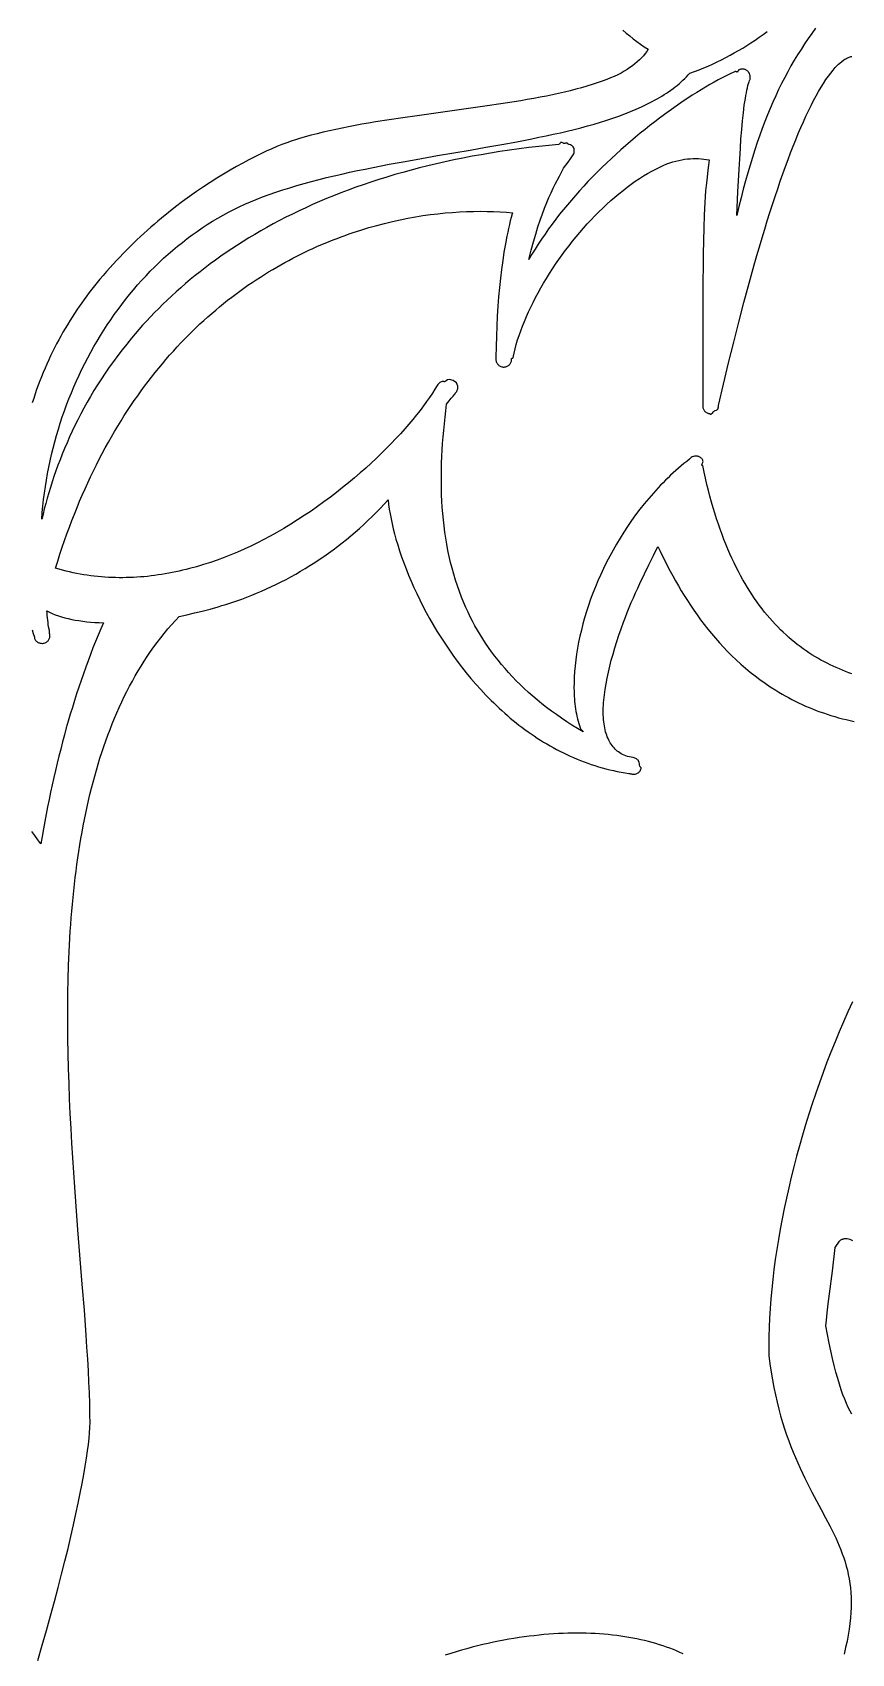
# Model space of a CAD drawing. Extents: x 0 to 113, y 52 to 137.
# Drawn here: x 30.79 to 45.32, y 72.04 to 100.8 of the extents above; entities that cross this region are included whole.
import ezdxf

# ---------------------------------------------------------------- set-up
doc = ezdxf.new("R2010")
doc.units = 0
doc.header["$MEASUREMENT"] = 0

msp = doc.modelspace()

# ---------------------------------------------------------------- linework, layer by layer
for points in [[(41.265, 100.834), (41.326, 100.783), (41.387, 100.732), (41.45, 100.683), (41.514, 100.635), (41.579, 100.588), (41.645, 100.541), (41.712, 100.496), (41.687, 100.457), (41.658, 100.419), (41.628, 100.381), (41.594, 100.344), (41.559, 100.308), (41.52, 100.273), (41.479, 100.238), (41.436, 100.204), (41.389, 100.17), (41.339, 100.138), (41.287, 100.106), (41.232, 100.075), (41.173, 100.045), (41.111, 100.016), (41.047, 99.987), (40.979, 99.96), (40.895, 99.928), (40.808, 99.898), (40.718, 99.869), (40.625, 99.84), (40.53, 99.813), (40.432, 99.787), (40.332, 99.761), (40.229, 99.736), (40.124, 99.712), (40.016, 99.689), (39.907, 99.667), (39.796, 99.645), (39.683, 99.624), (39.569, 99.603), (39.453, 99.583), (39.336, 99.564), (39.098, 99.526), (38.855, 99.49), (38.61, 99.455), (38.362, 99.421), (37.863, 99.353), (37.613, 99.318), (37.364, 99.282), (37.118, 99.245), (36.875, 99.206), (36.754, 99.186), (36.635, 99.165), (36.517, 99.143), (36.4, 99.121), (36.285, 99.098), (36.171, 99.075), (36.059, 99.05), (35.948, 99.025), (35.84, 98.998), (35.733, 98.971), (35.629, 98.943), (35.526, 98.913), (35.456, 98.891), (35.381, 98.866), (35.301, 98.837), (35.217, 98.805), (35.128, 98.769), (35.036, 98.729), (34.94, 98.686), (34.84, 98.639), (34.737, 98.589), (34.632, 98.534), (34.523, 98.477), (34.411, 98.416), (34.298, 98.351), (34.182, 98.282), (34.064, 98.21), (33.944, 98.134), (33.824, 98.055), (33.701, 97.972), (33.578, 97.885), (33.454, 97.794), (33.33, 97.7), (33.205, 97.602), (33.08, 97.5), (33.017, 97.448), (32.955, 97.395), (32.893, 97.341), (32.83, 97.286), (32.768, 97.23), (32.706, 97.173), (32.645, 97.115), (32.583, 97.056), (32.522, 96.996), (32.461, 96.935), (32.401, 96.874), (32.34, 96.811), (32.28, 96.748), (32.221, 96.683), (32.162, 96.618), (32.103, 96.552), (32.045, 96.484), (31.988, 96.416), (31.94, 96.358), (31.893, 96.3), (31.846, 96.241), (31.8, 96.181), (31.755, 96.12), (31.71, 96.059), (31.665, 95.997), (31.622, 95.934), (31.578, 95.871), (31.536, 95.807), (31.494, 95.742), (31.453, 95.677), (31.412, 95.61), (31.372, 95.544), (31.333, 95.476), (31.295, 95.408), (31.257, 95.339), (31.22, 95.269), (31.184, 95.199), (31.148, 95.128), (31.114, 95.056), (31.08, 94.984), (31.047, 94.911), (31.014, 94.837), (30.983, 94.763), (30.953, 94.688), (30.923, 94.612), (30.894, 94.536), (30.866, 94.458), (30.839, 94.381), (30.813, 94.302), (30.788, 94.223)], [(44.681, 100.87), (44.615, 100.778), (44.55, 100.685), (44.487, 100.591), (44.425, 100.495), (44.365, 100.398), (44.305, 100.3), (44.247, 100.2), (44.191, 100.098), (44.135, 99.994), (44.081, 99.888), (44.028, 99.78), (43.976, 99.669), (43.926, 99.56), (43.877, 99.447), (43.83, 99.332), (43.783, 99.214), (43.737, 99.093), (43.693, 98.97), (43.649, 98.843), (43.606, 98.713), (43.563, 98.579), (43.522, 98.443), (43.481, 98.303), (43.44, 98.16), (43.401, 98.013), (43.362, 97.862), (43.323, 97.708), (43.285, 97.55), (43.306, 97.968), (43.327, 98.365), (43.338, 98.554), (43.349, 98.735), (43.36, 98.908), (43.373, 99.072), (43.386, 99.226), (43.402, 99.37), (43.419, 99.502), (43.437, 99.621), (43.446, 99.675), (43.455, 99.726), (43.465, 99.773), (43.474, 99.815), (43.484, 99.854), (43.493, 99.888), (43.503, 99.917), (43.512, 99.942), (43.517, 99.952), (43.52, 99.962), (43.523, 99.972), (43.524, 99.983), (43.525, 99.993), (43.525, 100.004), (43.525, 100.014), (43.523, 100.025), (43.518, 100.045), (43.51, 100.065), (43.499, 100.083), (43.493, 100.092), (43.486, 100.1), (43.479, 100.108), (43.471, 100.115), (43.463, 100.121), (43.454, 100.127), (43.445, 100.131), (43.436, 100.136), (43.427, 100.139), (43.418, 100.142), (43.408, 100.143), (43.398, 100.145), (43.388, 100.145), (43.378, 100.145), (43.368, 100.143), (43.358, 100.142), (43.348, 100.139), (43.338, 100.136), (43.33, 100.133), (43.324, 100.129), (43.318, 100.124), (43.313, 100.118), (43.303, 100.105), (43.294, 100.092), (43.285, 100.094), (43.277, 100.097), (43.268, 100.1), (43.264, 100.101), (43.259, 100.1), (43.246, 100.097), (43.233, 100.092), (43.166, 100.06), (43.098, 100.027), (43.027, 99.991), (42.956, 99.953), (42.882, 99.912), (42.807, 99.87), (42.731, 99.826), (42.654, 99.779), (42.576, 99.731), (42.496, 99.68), (42.415, 99.628), (42.334, 99.573), (42.252, 99.517), (42.169, 99.459), (42.085, 99.399), (42.001, 99.338), (41.916, 99.275), (41.831, 99.21), (41.745, 99.143), (41.66, 99.075), (41.574, 99.006), (41.488, 98.934), (41.402, 98.862), (41.317, 98.788), (41.231, 98.712), (41.146, 98.635), (41.061, 98.557), (40.977, 98.478), (40.893, 98.397), (40.81, 98.315), (40.728, 98.232), (40.646, 98.148), (40.571, 98.068), (40.496, 97.987), (40.423, 97.905), (40.351, 97.822), (40.28, 97.739), (40.211, 97.654), (40.143, 97.569), (40.076, 97.482), (40.011, 97.395), (39.947, 97.308), (39.885, 97.219), (39.824, 97.13), (39.765, 97.04), (39.708, 96.95), (39.652, 96.859), (39.598, 96.768), (39.638, 96.93), (39.679, 97.08), (39.719, 97.219), (39.759, 97.347), (39.798, 97.467), (39.837, 97.578), (39.876, 97.68), (39.915, 97.776), (39.953, 97.866), (39.991, 97.95), (40.029, 98.03), (40.066, 98.105), (40.139, 98.248), (40.21, 98.386), (40.252, 98.441), (40.293, 98.494), (40.337, 98.553), (40.36, 98.586), (40.384, 98.623), (40.393, 98.64), (40.398, 98.657), (40.402, 98.675), (40.403, 98.693), (40.402, 98.712), (40.399, 98.73), (40.393, 98.747), (40.384, 98.764), (40.378, 98.772), (40.371, 98.78), (40.363, 98.786), (40.354, 98.791), (40.334, 98.799), (40.314, 98.808), (40.312, 98.808), (40.31, 98.808), (40.308, 98.807), (40.306, 98.808), (40.3, 98.811), (40.295, 98.815), (40.285, 98.823), (40.28, 98.828), (40.274, 98.831), (40.268, 98.833), (40.262, 98.834), (40.253, 98.832), (40.245, 98.83), (40.236, 98.827), (40.227, 98.825), (40.219, 98.827), (40.211, 98.831), (40.196, 98.838), (40.189, 98.842), (40.182, 98.844), (40.174, 98.845), (40.166, 98.843), (40.161, 98.84), (40.156, 98.836), (40.148, 98.826), (40.141, 98.815), (40.136, 98.811), (40.131, 98.808), (39.951, 98.79), (39.773, 98.772), (39.597, 98.751), (39.424, 98.729), (39.253, 98.706), (39.083, 98.681), (38.916, 98.654), (38.751, 98.626), (38.589, 98.597), (38.428, 98.566), (38.269, 98.534), (38.113, 98.5), (37.959, 98.466), (37.806, 98.429), (37.656, 98.392), (37.508, 98.353), (37.361, 98.313), (37.217, 98.272), (37.075, 98.229), (36.935, 98.185), (36.796, 98.14), (36.66, 98.094), (36.526, 98.047), (36.393, 97.998), (36.263, 97.949), (36.134, 97.898), (36.008, 97.847), (35.883, 97.794), (35.76, 97.74), (35.639, 97.685), (35.52, 97.63), (35.402, 97.573), (35.287, 97.515), (35.173, 97.457), (35.061, 97.397), (34.951, 97.337), (34.843, 97.275), (34.736, 97.213), (34.631, 97.15), (34.528, 97.087), (34.427, 97.022), (34.327, 96.957), (34.229, 96.891), (34.133, 96.824), (34.039, 96.757), (33.946, 96.689), (33.855, 96.62), (33.765, 96.55), (33.677, 96.48), (33.591, 96.41), (33.506, 96.339), (33.423, 96.267), (33.342, 96.195), (33.262, 96.122), (33.184, 96.048), (33.107, 95.975), (33.031, 95.9), (32.958, 95.826), (32.886, 95.751), (32.815, 95.675), (32.746, 95.599), (32.678, 95.523), (32.612, 95.446), (32.547, 95.37), (32.463, 95.267), (32.382, 95.164), (32.303, 95.061), (32.227, 94.958), (32.153, 94.855), (32.082, 94.751), (32.014, 94.648), (31.947, 94.544), (31.883, 94.441), (31.821, 94.338), (31.762, 94.234), (31.705, 94.131), (31.649, 94.028), (31.596, 93.925), (31.545, 93.823), (31.496, 93.721), (31.45, 93.619), (31.405, 93.517), (31.362, 93.416), (31.32, 93.316), (31.281, 93.215), (31.243, 93.116), (31.208, 93.017), (31.173, 92.919), (31.141, 92.821), (31.11, 92.724), (31.081, 92.628), (31.053, 92.533), (31.027, 92.438), (31.002, 92.344), (30.979, 92.252), (30.956, 92.16), (30.965, 92.276), (30.976, 92.392), (30.989, 92.508), (31.004, 92.623), (31.02, 92.739), (31.039, 92.853), (31.059, 92.968), (31.081, 93.081), (31.105, 93.195), (31.131, 93.308), (31.158, 93.42), (31.187, 93.532), (31.218, 93.643), (31.251, 93.754), (31.285, 93.864), (31.321, 93.973), (31.359, 94.082), (31.398, 94.19), (31.439, 94.297), (31.482, 94.403), (31.526, 94.509), (31.572, 94.613), (31.62, 94.717), (31.669, 94.82), (31.719, 94.922), (31.772, 95.022), (31.825, 95.122), (31.881, 95.221), (31.937, 95.319), (31.996, 95.416), (32.055, 95.511), (32.117, 95.606), (32.179, 95.699), (32.243, 95.791), (32.309, 95.881), (32.376, 95.971), (32.444, 96.059), (32.514, 96.146), (32.585, 96.231), (32.657, 96.315), (32.731, 96.398), (32.806, 96.479), (32.882, 96.558), (32.96, 96.636), (33.038, 96.713), (33.118, 96.788), (33.2, 96.861), (33.282, 96.933), (33.366, 97.003), (33.451, 97.071), (33.537, 97.138), (33.624, 97.203), (33.713, 97.266), (33.802, 97.327), (33.893, 97.386), (33.985, 97.444), (34.078, 97.499), (34.172, 97.553), (34.267, 97.604), (34.363, 97.654), (34.46, 97.702), (34.558, 97.747), (34.657, 97.79), (34.757, 97.832), (34.873, 97.877), (34.991, 97.92), (35.111, 97.962), (35.233, 98.002), (35.358, 98.041), (35.484, 98.079), (35.613, 98.116), (35.743, 98.151), (35.875, 98.186), (36.008, 98.219), (36.143, 98.252), (36.279, 98.283), (36.417, 98.314), (36.555, 98.343), (36.695, 98.372), (36.836, 98.401), (37.119, 98.456), (37.405, 98.508), (37.692, 98.56), (37.979, 98.61), (38.553, 98.708), (38.836, 98.758), (39.117, 98.808), (39.384, 98.857), (39.647, 98.908), (39.776, 98.934), (39.904, 98.961), (40.031, 98.988), (40.156, 99.016), (40.279, 99.045), (40.401, 99.075), (40.52, 99.105), (40.638, 99.137), (40.754, 99.169), (40.868, 99.203), (40.98, 99.238), (41.089, 99.274), (41.196, 99.311), (41.3, 99.35), (41.402, 99.39), (41.502, 99.432), (41.598, 99.475), (41.692, 99.52), (41.783, 99.567), (41.827, 99.591), (41.871, 99.615), (41.914, 99.64), (41.956, 99.665), (41.997, 99.691), (42.037, 99.717), (42.077, 99.744), (42.116, 99.771), (42.154, 99.799), (42.191, 99.828), (42.227, 99.856), (42.262, 99.886), (42.297, 99.916), (42.33, 99.946), (42.363, 99.977), (42.395, 100.009), (42.425, 100.041), (42.455, 100.074), (42.537, 100.103), (42.618, 100.134), (42.698, 100.166), (42.778, 100.199), (42.857, 100.234), (42.935, 100.271), (43.012, 100.309), (43.089, 100.348), (43.166, 100.389), (43.241, 100.431), (43.316, 100.474), (43.39, 100.518), (43.464, 100.564), (43.537, 100.611), (43.609, 100.66), (43.681, 100.709), (43.752, 100.76), (43.822, 100.812)], [(45.327, 89.418), (45.271, 89.437), (45.216, 89.458), (45.16, 89.48), (45.105, 89.503), (45.05, 89.527), (44.995, 89.552), (44.94, 89.577), (44.886, 89.604), (44.832, 89.633), (44.778, 89.662), (44.725, 89.692), (44.671, 89.724), (44.618, 89.756), (44.566, 89.79), (44.514, 89.825), (44.462, 89.862), (44.41, 89.899), (44.359, 89.938), (44.308, 89.979), (44.258, 90.02), (44.208, 90.063), (44.159, 90.107), (44.11, 90.153), (44.061, 90.2), (44.013, 90.248), (43.965, 90.298), (43.918, 90.35), (43.871, 90.403), (43.825, 90.457), (43.779, 90.513), (43.734, 90.57), (43.689, 90.629), (43.645, 90.69), (43.602, 90.752), (43.559, 90.816), (43.516, 90.881), (43.475, 90.948), (43.433, 91.017), (43.393, 91.087), (43.353, 91.16), (43.314, 91.234), (43.275, 91.309), (43.237, 91.387), (43.2, 91.466), (43.163, 91.547), (43.128, 91.63), (43.092, 91.715), (43.058, 91.802), (43.024, 91.89), (42.991, 91.981), (42.959, 92.073), (42.928, 92.168), (42.897, 92.264), (42.867, 92.363), (42.838, 92.463), (42.81, 92.566), (42.783, 92.67), (42.757, 92.777), (42.731, 92.886), (42.706, 92.997), (42.682, 93.11), (42.681, 93.112), (42.679, 93.113), (42.674, 93.114), (42.669, 93.115), (42.666, 93.116), (42.665, 93.118), (42.668, 93.13), (42.672, 93.141), (42.681, 93.163), (42.685, 93.174), (42.687, 93.185), (42.686, 93.196), (42.685, 93.201), (42.682, 93.206), (42.677, 93.216), (42.67, 93.225), (42.663, 93.234), (42.656, 93.241), (42.648, 93.249), (42.639, 93.255), (42.63, 93.261), (42.62, 93.265), (42.61, 93.27), (42.6, 93.273), (42.589, 93.276), (42.578, 93.277), (42.567, 93.278), (42.556, 93.279), (42.545, 93.278), (42.534, 93.277), (42.515, 93.272), (42.496, 93.264), (42.479, 93.254), (42.464, 93.241), (42.459, 93.237), (42.455, 93.233), (42.451, 93.228), (42.446, 93.224), (42.397, 93.185), (42.348, 93.145), (42.3, 93.105), (42.252, 93.064), (42.205, 93.023), (42.159, 92.981), (42.112, 92.938), (42.067, 92.895), (42.022, 92.851), (41.978, 92.806), (41.934, 92.761), (41.891, 92.716), (41.848, 92.67), (41.806, 92.623), (41.724, 92.529), (41.644, 92.433), (41.566, 92.335), (41.491, 92.235), (41.418, 92.134), (41.348, 92.032), (41.28, 91.929), (41.214, 91.824), (41.151, 91.718), (41.09, 91.611), (41.032, 91.504), (40.976, 91.396), (40.922, 91.287), (40.871, 91.178), (40.823, 91.068), (40.777, 90.959), (40.734, 90.849), (40.693, 90.739), (40.655, 90.629), (40.619, 90.52), (40.586, 90.41), (40.556, 90.302), (40.528, 90.193), (40.503, 90.086), (40.48, 89.979), (40.46, 89.873), (40.443, 89.767), (40.428, 89.663), (40.416, 89.56), (40.407, 89.459), (40.401, 89.358), (40.398, 89.26), (40.397, 89.163), (40.398, 89.115), (40.4, 89.068), (40.402, 89.021), (40.405, 88.974), (40.409, 88.928), (40.414, 88.883), (40.42, 88.838), (40.426, 88.794), (40.433, 88.75), (40.441, 88.706), (40.45, 88.663), (40.46, 88.621), (40.47, 88.579), (40.481, 88.538), (40.494, 88.498), (40.507, 88.458), (40.511, 88.447), (40.517, 88.438), (40.524, 88.43), (40.532, 88.422), (40.547, 88.406), (40.554, 88.397), (40.559, 88.388), (40.46, 88.447), (40.362, 88.507), (40.268, 88.568), (40.175, 88.63), (40.085, 88.693), (39.997, 88.757), (39.911, 88.822), (39.828, 88.887), (39.746, 88.953), (39.667, 89.02), (39.59, 89.088), (39.516, 89.156), (39.443, 89.225), (39.373, 89.295), (39.304, 89.366), (39.238, 89.438), (39.174, 89.51), (39.111, 89.583), (39.051, 89.657), (38.993, 89.731), (38.937, 89.806), (38.883, 89.882), (38.83, 89.958), (38.78, 90.035), (38.732, 90.113), (38.685, 90.191), (38.64, 90.27), (38.598, 90.35), (38.557, 90.43), (38.518, 90.511), (38.48, 90.592), (38.445, 90.674), (38.404, 90.774), (38.365, 90.876), (38.329, 90.978), (38.295, 91.081), (38.264, 91.185), (38.235, 91.289), (38.208, 91.394), (38.184, 91.5), (38.161, 91.607), (38.141, 91.714), (38.123, 91.822), (38.107, 91.931), (38.093, 92.04), (38.08, 92.15), (38.07, 92.26), (38.062, 92.371), (38.055, 92.482), (38.05, 92.594), (38.047, 92.707), (38.045, 92.819), (38.045, 92.933), (38.047, 93.046), (38.05, 93.16), (38.054, 93.275), (38.06, 93.389), (38.068, 93.504), (38.077, 93.62), (38.087, 93.735), (38.098, 93.851), (38.11, 93.967), (38.124, 94.084), (38.139, 94.2), (38.182, 94.259), (38.201, 94.284), (38.217, 94.306), (38.236, 94.323), (38.252, 94.341), (38.273, 94.367), (38.287, 94.385), (38.289, 94.388), (38.289, 94.391), (38.287, 94.393), (38.293, 94.4), (38.3, 94.406), (38.307, 94.412), (38.314, 94.42), (38.317, 94.424), (38.32, 94.429), (38.325, 94.44), (38.331, 94.464), (38.333, 94.469), (38.336, 94.475), (38.34, 94.481), (38.34, 94.517), (38.314, 94.578), (38.252, 94.622), (38.191, 94.64), (38.156, 94.631), (38.13, 94.613), (38.115, 94.605), (38.105, 94.601), (38.1, 94.599), (38.095, 94.596), (38.09, 94.597), (38.086, 94.6), (38.082, 94.603), (38.08, 94.604), (38.078, 94.604), (38.061, 94.602), (38.046, 94.597), (38.031, 94.59), (38.017, 94.582), (38.004, 94.572), (37.992, 94.561), (37.982, 94.548), (37.973, 94.534), (37.931, 94.465), (37.886, 94.394), (37.837, 94.321), (37.784, 94.246), (37.727, 94.169), (37.667, 94.09), (37.604, 94.01), (37.538, 93.928), (37.468, 93.845), (37.395, 93.762), (37.318, 93.677), (37.239, 93.591), (37.157, 93.505), (37.071, 93.418), (36.983, 93.33), (36.893, 93.243), (36.799, 93.155), (36.703, 93.068), (36.604, 92.98), (36.503, 92.893), (36.4, 92.806), (36.294, 92.72), (36.186, 92.635), (36.076, 92.55), (35.963, 92.467), (35.849, 92.384), (35.733, 92.303), (35.614, 92.224), (35.494, 92.146), (35.373, 92.069), (35.249, 91.995), (35.124, 91.922), (35.011, 91.859), (34.896, 91.798), (34.781, 91.739), (34.664, 91.683), (34.547, 91.628), (34.429, 91.576), (34.31, 91.527), (34.19, 91.479), (34.069, 91.435), (33.948, 91.393), (33.826, 91.354), (33.703, 91.317), (33.58, 91.284), (33.518, 91.268), (33.456, 91.253), (33.394, 91.239), (33.332, 91.225), (33.27, 91.213), (33.208, 91.201), (33.145, 91.19), (33.083, 91.179), (33.02, 91.17), (32.958, 91.161), (32.895, 91.153), (32.832, 91.146), (32.77, 91.14), (32.707, 91.135), (32.644, 91.131), (32.581, 91.127), (32.518, 91.124), (32.455, 91.123), (32.392, 91.122), (32.329, 91.122), (32.266, 91.123), (32.203, 91.125), (32.14, 91.127), (32.077, 91.131), (32.014, 91.136), (31.952, 91.142), (31.889, 91.148), (31.826, 91.156), (31.763, 91.165), (31.7, 91.175), (31.638, 91.185), (31.575, 91.197), (31.513, 91.21), (31.45, 91.224), (31.388, 91.238), (31.325, 91.254), (31.263, 91.271), (31.201, 91.289), (31.24, 91.415), (31.279, 91.539), (31.32, 91.661), (31.361, 91.783), (31.404, 91.902), (31.447, 92.02), (31.491, 92.137), (31.536, 92.252), (31.582, 92.366), (31.628, 92.478), (31.676, 92.589), (31.724, 92.699), (31.773, 92.807), (31.823, 92.914), (31.874, 93.019), (31.925, 93.123), (31.977, 93.226), (32.03, 93.327), (32.084, 93.427), (32.138, 93.525), (32.193, 93.622), (32.249, 93.718), (32.306, 93.812), (32.363, 93.905), (32.42, 93.997), (32.479, 94.087), (32.538, 94.176), (32.598, 94.264), (32.658, 94.35), (32.719, 94.435), (32.78, 94.519), (32.842, 94.601), (32.905, 94.682), (32.968, 94.762), (33.031, 94.841), (33.096, 94.918), (33.16, 94.994), (33.225, 95.069), (33.291, 95.142), (33.357, 95.215), (33.424, 95.286), (33.491, 95.356), (33.558, 95.424), (33.626, 95.492), (33.695, 95.558), (33.763, 95.623), (33.832, 95.686), (33.902, 95.749), (33.972, 95.81), (34.042, 95.87), (34.112, 95.929), (34.183, 95.987), (34.254, 96.044), (34.326, 96.099), (34.398, 96.154), (34.47, 96.207), (34.542, 96.259), (34.614, 96.31), (34.687, 96.36), (34.76, 96.408), (34.834, 96.456), (34.907, 96.502), (34.981, 96.548), (35.054, 96.592), (35.125, 96.633), (35.196, 96.674), (35.268, 96.713), (35.339, 96.752), (35.41, 96.789), (35.481, 96.826), (35.553, 96.862), (35.624, 96.896), (35.695, 96.93), (35.767, 96.963), (35.838, 96.995), (35.909, 97.026), (35.981, 97.057), (36.052, 97.086), (36.123, 97.114), (36.194, 97.142), (36.265, 97.169), (36.336, 97.195), (36.407, 97.22), (36.478, 97.244), (36.619, 97.29), (36.759, 97.332), (36.899, 97.372), (37.038, 97.408), (37.176, 97.441), (37.314, 97.471), (37.45, 97.499), (37.585, 97.523), (37.719, 97.545), (37.851, 97.563), (37.983, 97.579), (38.112, 97.593), (38.241, 97.603), (38.367, 97.612), (38.492, 97.618), (38.615, 97.621), (38.736, 97.622), (38.855, 97.621), (38.972, 97.617), (39.087, 97.612), (39.199, 97.604), (39.31, 97.594), (39.308, 97.589), (39.305, 97.585), (39.303, 97.581), (39.301, 97.577), (39.284, 97.514), (39.268, 97.45), (39.252, 97.385), (39.237, 97.319), (39.222, 97.251), (39.208, 97.183), (39.181, 97.042), (39.156, 96.896), (39.133, 96.747), (39.112, 96.592), (39.093, 96.434), (39.076, 96.272), (39.061, 96.106), (39.048, 95.936), (39.037, 95.762), (39.028, 95.585), (39.021, 95.405), (39.016, 95.222), (39.013, 95.035), (39.013, 95.027), (39.013, 95.009), (39.012, 94.995), (39.014, 94.98), (39.016, 94.967), (39.02, 94.954), (39.025, 94.941), (39.032, 94.929), (39.039, 94.917), (39.047, 94.907), (39.057, 94.897), (39.067, 94.888), (39.078, 94.881), (39.09, 94.874), (39.102, 94.868), (39.116, 94.864), (39.129, 94.861), (39.144, 94.859), (39.158, 94.859), (39.172, 94.861), (39.186, 94.863), (39.199, 94.867), (39.211, 94.872), (39.223, 94.879), (39.235, 94.886), (39.245, 94.894), (39.255, 94.904), (39.263, 94.914), (39.271, 94.925), (39.278, 94.937), (39.283, 94.95), (39.288, 94.963), (39.291, 94.977), (39.292, 94.991), (39.292, 95), (39.292, 95.009), (39.294, 95.012), (39.298, 95.015), (39.306, 95.017), (39.311, 95.018), (39.314, 95.02), (39.317, 95.023), (39.318, 95.027), (39.334, 95.103), (39.353, 95.181), (39.374, 95.26), (39.398, 95.34), (39.425, 95.421), (39.453, 95.503), (39.484, 95.586), (39.518, 95.669), (39.553, 95.753), (39.591, 95.837), (39.631, 95.922), (39.672, 96.006), (39.716, 96.091), (39.762, 96.177), (39.809, 96.262), (39.859, 96.347), (39.91, 96.431), (39.962, 96.516), (40.017, 96.6), (40.072, 96.684), (40.13, 96.766), (40.188, 96.849), (40.248, 96.93), (40.31, 97.011), (40.372, 97.09), (40.436, 97.169), (40.501, 97.246), (40.566, 97.322), (40.633, 97.397), (40.701, 97.47), (40.769, 97.542), (40.839, 97.612), (40.909, 97.68), (40.979, 97.747), (41.051, 97.811), (41.122, 97.874), (41.194, 97.934), (41.267, 97.992), (41.339, 98.048), (41.412, 98.102), (41.485, 98.154), (41.558, 98.202), (41.631, 98.249), (41.703, 98.292), (41.776, 98.333), (41.848, 98.371), (41.92, 98.406), (41.992, 98.438), (42.046, 98.461), (42.1, 98.48), (42.153, 98.497), (42.206, 98.512), (42.258, 98.525), (42.309, 98.535), (42.36, 98.544), (42.411, 98.55), (42.461, 98.554), (42.51, 98.557), (42.559, 98.557), (42.607, 98.556), (42.655, 98.553), (42.703, 98.549), (42.75, 98.543), (42.796, 98.535), (42.785, 98.441), (42.774, 98.35), (42.752, 98.171), (42.741, 98.079), (42.731, 97.984), (42.723, 97.885), (42.717, 97.779), (42.708, 97.556), (42.701, 97.329), (42.695, 97.099), (42.69, 96.866), (42.687, 96.631), (42.685, 96.396), (42.684, 96.161), (42.683, 95.928), (42.683, 95.468), (42.684, 95.023), (42.684, 94.601), (42.684, 94.401), (42.682, 94.209), (42.682, 94.174), (42.683, 94.161), (42.684, 94.148), (42.686, 94.136), (42.69, 94.124), (42.694, 94.113), (42.7, 94.102), (42.706, 94.092), (42.713, 94.082), (42.721, 94.073), (42.73, 94.065), (42.739, 94.057), (42.75, 94.051), (42.76, 94.045), (42.772, 94.04), (42.784, 94.036), (42.796, 94.033), (42.8, 94.033), (42.805, 94.033), (42.807, 94.031), (42.809, 94.028), (42.811, 94.026), (42.813, 94.024), (42.82, 94.024), (42.825, 94.025), (42.831, 94.026), (42.835, 94.028), (42.844, 94.034), (42.852, 94.042), (42.866, 94.06), (42.874, 94.069), (42.883, 94.077), (42.893, 94.082), (42.903, 94.086), (42.923, 94.094), (42.933, 94.098), (42.941, 94.104), (42.948, 94.111), (42.951, 94.116), (42.953, 94.121), (42.954, 94.125), (42.953, 94.13), (42.953, 94.134), (42.953, 94.138), (42.955, 94.141), (42.958, 94.143), (42.961, 94.144), (42.962, 94.147), (42.962, 94.153), (42.962, 94.16), (42.961, 94.167), (42.962, 94.174), (43.051, 94.556), (43.14, 94.931), (43.231, 95.298), (43.321, 95.656), (43.413, 96.005), (43.504, 96.345), (43.596, 96.675), (43.642, 96.836), (43.688, 96.994), (43.734, 97.15), (43.78, 97.302), (43.827, 97.452), (43.873, 97.599), (43.919, 97.743), (43.965, 97.883), (44.011, 98.021), (44.057, 98.155), (44.103, 98.286), (44.148, 98.414), (44.194, 98.538), (44.24, 98.659), (44.285, 98.776), (44.331, 98.89), (44.376, 99), (44.421, 99.107), (44.467, 99.21), (44.512, 99.31), (44.557, 99.406), (44.603, 99.497), (44.648, 99.585), (44.692, 99.668), (44.737, 99.747), (44.781, 99.821), (44.824, 99.891), (44.867, 99.957), (44.91, 100.018), (44.951, 100.074), (44.993, 100.125), (45.033, 100.172), (45.073, 100.213), (45.092, 100.232), (45.111, 100.25), (45.149, 100.281), (45.184, 100.307), (45.201, 100.319), (45.218, 100.329), (45.235, 100.338), (45.25, 100.346), (45.266, 100.352), (45.281, 100.358), (45.296, 100.363), (45.31, 100.367), (45.324, 100.37)], [(30.885, 71.912), (30.965, 72.183), (31.041, 72.448), (31.113, 72.707), (31.182, 72.96), (31.248, 73.206), (31.309, 73.445), (31.367, 73.676), (31.422, 73.899), (31.472, 74.114), (31.52, 74.32), (31.563, 74.517), (31.603, 74.705), (31.64, 74.884), (31.673, 75.053), (31.703, 75.212), (31.729, 75.362), (31.751, 75.501), (31.77, 75.63), (31.786, 75.748), (31.798, 75.856), (31.806, 75.952), (31.811, 76.038), (31.812, 76.076), (31.813, 76.112), (31.811, 76.288), (31.807, 76.471), (31.801, 76.66), (31.793, 76.854), (31.783, 77.054), (31.772, 77.259), (31.758, 77.47), (31.744, 77.685), (31.712, 78.129), (31.676, 78.59), (31.599, 79.556), (31.561, 80.057), (31.543, 80.312), (31.525, 80.569), (31.508, 80.828), (31.492, 81.089), (31.477, 81.351), (31.463, 81.615), (31.451, 81.88), (31.44, 82.147), (31.431, 82.414), (31.425, 82.681), (31.42, 82.949), (31.417, 83.217), (31.417, 83.486), (31.42, 83.753), (31.424, 83.998), (31.432, 84.243), (31.442, 84.486), (31.455, 84.728), (31.462, 84.849), (31.47, 84.969), (31.479, 85.089), (31.489, 85.209), (31.5, 85.328), (31.511, 85.447), (31.523, 85.565), (31.536, 85.683), (31.55, 85.801), (31.565, 85.918), (31.58, 86.034), (31.597, 86.15), (31.614, 86.266), (31.632, 86.381), (31.651, 86.495), (31.671, 86.609), (31.692, 86.722), (31.714, 86.834), (31.737, 86.946), (31.761, 87.057), (31.786, 87.167), (31.812, 87.277), (31.839, 87.386), (31.867, 87.494), (31.896, 87.602), (31.926, 87.708), (31.957, 87.814), (31.989, 87.919), (32.023, 88.023), (32.057, 88.126), (32.093, 88.228), (32.13, 88.33), (32.168, 88.43), (32.207, 88.53), (32.247, 88.628), (32.289, 88.726), (32.332, 88.822), (32.376, 88.918), (32.421, 89.012), (32.467, 89.105), (32.515, 89.198), (32.564, 89.289), (32.615, 89.379), (32.666, 89.468), (32.719, 89.555), (32.774, 89.642), (32.829, 89.727), (32.887, 89.811), (32.945, 89.894), (33.005, 89.975), (33.066, 90.055), (33.129, 90.134), (33.193, 90.212), (33.259, 90.288), (33.326, 90.363), (33.394, 90.436), (33.53, 90.465), (33.667, 90.496), (33.804, 90.529), (33.943, 90.566), (34.083, 90.606), (34.153, 90.627), (34.223, 90.648), (34.293, 90.671), (34.363, 90.695), (34.434, 90.719), (34.504, 90.744), (34.592, 90.777), (34.68, 90.812), (34.768, 90.847), (34.856, 90.885), (34.943, 90.924), (35.031, 90.964), (35.118, 91.006), (35.204, 91.049), (35.29, 91.093), (35.376, 91.139), (35.461, 91.187), (35.546, 91.235), (35.631, 91.286), (35.714, 91.337), (35.798, 91.39), (35.88, 91.445), (35.962, 91.5), (36.044, 91.558), (36.125, 91.616), (36.205, 91.676), (36.284, 91.738), (36.363, 91.8), (36.44, 91.865), (36.517, 91.93), (36.593, 91.997), (36.668, 92.065), (36.743, 92.135), (36.816, 92.206), (36.888, 92.278), (36.96, 92.352), (37.03, 92.427), (37.099, 92.503), (37.11, 92.421), (37.122, 92.338), (37.136, 92.253), (37.152, 92.167), (37.17, 92.079), (37.191, 91.991), (37.213, 91.9), (37.239, 91.808), (37.27, 91.704), (37.304, 91.599), (37.34, 91.493), (37.378, 91.385), (37.42, 91.277), (37.463, 91.168), (37.509, 91.059), (37.558, 90.949), (37.609, 90.839), (37.662, 90.728), (37.718, 90.618), (37.777, 90.507), (37.837, 90.396), (37.9, 90.286), (37.966, 90.176), (38.034, 90.067), (38.104, 89.959), (38.175, 89.853), (38.25, 89.747), (38.326, 89.642), (38.405, 89.538), (38.486, 89.435), (38.57, 89.334), (38.656, 89.234), (38.744, 89.136), (38.834, 89.04), (38.88, 88.993), (38.926, 88.946), (38.974, 88.9), (39.021, 88.854), (39.069, 88.809), (39.118, 88.764), (39.168, 88.72), (39.217, 88.676), (39.268, 88.633), (39.319, 88.591), (39.37, 88.549), (39.422, 88.508), (39.475, 88.468), (39.528, 88.429), (39.582, 88.39), (39.636, 88.352), (39.691, 88.314), (39.747, 88.278), (39.802, 88.242), (39.859, 88.207), (39.916, 88.173), (39.973, 88.139), (40.031, 88.107), (40.09, 88.075), (40.149, 88.044), (40.209, 88.014), (40.269, 87.985), (40.33, 87.957), (40.391, 87.93), (40.453, 87.904), (40.515, 87.879), (40.578, 87.855), (40.641, 87.832), (40.705, 87.81), (40.769, 87.789), (40.834, 87.769), (40.899, 87.75), (40.965, 87.732), (41.032, 87.715), (41.099, 87.7), (41.166, 87.685), (41.234, 87.672), (41.303, 87.66), (41.372, 87.649), (41.38, 87.649), (41.389, 87.647), (41.398, 87.644), (41.406, 87.642), (41.415, 87.64), (41.429, 87.637), (41.443, 87.635), (41.457, 87.634), (41.471, 87.635), (41.485, 87.638), (41.498, 87.641), (41.511, 87.646), (41.523, 87.652), (41.534, 87.659), (41.545, 87.667), (41.555, 87.677), (41.564, 87.687), (41.572, 87.698), (41.579, 87.71), (41.585, 87.723), (41.59, 87.737), (41.591, 87.742), (41.589, 87.746), (41.587, 87.751), (41.583, 87.754), (41.576, 87.762), (41.574, 87.767), (41.573, 87.772), (41.572, 87.774), (41.572, 87.775), (41.568, 87.776), (41.565, 87.778), (41.564, 87.779), (41.564, 87.781), (41.561, 87.801), (41.558, 87.822), (41.553, 87.842), (41.547, 87.861), (41.543, 87.87), (41.539, 87.878), (41.534, 87.886), (41.527, 87.893), (41.521, 87.899), (41.513, 87.905), (41.504, 87.909), (41.494, 87.913), (41.45, 87.93), (41.414, 87.937), (41.38, 87.945), (41.348, 87.953), (41.317, 87.963), (41.288, 87.975), (41.261, 87.987), (41.235, 88), (41.211, 88.015), (41.188, 88.03), (41.166, 88.047), (41.146, 88.065), (41.126, 88.083), (41.108, 88.103), (41.09, 88.124), (41.073, 88.145), (41.057, 88.168), (41.042, 88.191), (41.027, 88.216), (41.014, 88.242), (41.001, 88.269), (40.989, 88.298), (40.978, 88.328), (40.968, 88.358), (40.958, 88.39), (40.95, 88.424), (40.942, 88.458), (40.936, 88.493), (40.93, 88.53), (40.926, 88.567), (40.922, 88.606), (40.919, 88.646), (40.917, 88.686), (40.917, 88.728), (40.917, 88.771), (40.918, 88.814), (40.92, 88.859), (40.923, 88.904), (40.926, 88.95), (40.931, 88.996), (40.936, 89.044), (40.949, 89.14), (40.966, 89.24), (40.985, 89.341), (41.008, 89.445), (41.033, 89.551), (41.06, 89.659), (41.091, 89.768), (41.123, 89.879), (41.158, 89.991), (41.195, 90.103), (41.235, 90.217), (41.276, 90.331), (41.309, 90.419), (41.343, 90.507), (41.378, 90.594), (41.414, 90.681), (41.451, 90.767), (41.489, 90.853), (41.528, 90.937), (41.567, 91.022), (41.646, 91.189), (41.726, 91.353), (41.807, 91.516), (41.887, 91.676), (41.928, 91.59), (41.97, 91.503), (42.013, 91.415), (42.057, 91.328), (42.103, 91.24), (42.15, 91.153), (42.199, 91.065), (42.249, 90.978), (42.301, 90.891), (42.354, 90.804), (42.409, 90.718), (42.465, 90.632), (42.523, 90.546), (42.582, 90.461), (42.644, 90.377), (42.707, 90.294), (42.771, 90.211), (42.838, 90.13), (42.906, 90.049), (42.976, 89.969), (43.048, 89.891), (43.122, 89.814), (43.198, 89.738), (43.276, 89.663), (43.356, 89.59), (43.438, 89.519), (43.523, 89.449), (43.609, 89.381), (43.697, 89.314), (43.788, 89.25), (43.88, 89.187), (43.976, 89.126), (44.032, 89.092), (44.089, 89.058), (44.146, 89.026), (44.205, 88.994), (44.263, 88.962), (44.323, 88.932), (44.383, 88.903), (44.444, 88.874), (44.506, 88.846), (44.568, 88.82), (44.631, 88.794), (44.694, 88.769), (44.758, 88.745), (44.823, 88.722), (44.889, 88.7), (44.955, 88.678), (45.022, 88.658), (45.089, 88.639), (45.158, 88.621), (45.226, 88.604), (45.296, 88.588), (45.366, 88.573)], [(30.788, 90.195), (30.806, 90.131), (30.825, 90.067), (30.825, 90.063), (30.825, 90.058), (30.83, 90.045), (30.835, 90.032), (30.842, 90.02), (30.85, 90.009), (30.859, 89.999), (30.869, 89.989), (30.88, 89.981), (30.892, 89.974), (30.904, 89.969), (30.917, 89.964), (30.93, 89.96), (30.944, 89.958), (30.958, 89.957), (30.972, 89.957), (30.986, 89.959), (31, 89.962), (31.014, 89.966), (31.027, 89.971), (31.038, 89.978), (31.049, 89.985), (31.059, 89.994), (31.069, 90.003), (31.077, 90.013), (31.084, 90.024), (31.089, 90.036), (31.094, 90.048), (31.098, 90.06), (31.1, 90.073), (31.101, 90.087), (31.101, 90.101), (31.099, 90.115), (31.096, 90.129), (31.096, 90.133), (31.096, 90.137), (31.097, 90.142), (31.096, 90.146), (31.094, 90.154), (31.093, 90.162), (31.092, 90.177), (31.091, 90.192), (31.09, 90.2), (31.088, 90.208), (31.079, 90.248), (31.073, 90.289), (31.068, 90.329), (31.064, 90.37), (31.055, 90.452), (31.05, 90.492), (31.044, 90.533), (31.093, 90.509), (31.144, 90.487), (31.196, 90.466), (31.251, 90.447), (31.307, 90.429), (31.366, 90.412), (31.426, 90.397), (31.488, 90.383), (31.552, 90.371), (31.617, 90.36), (31.685, 90.35), (31.754, 90.342), (31.825, 90.335), (31.898, 90.329), (31.972, 90.325), (32.049, 90.322), (32.002, 90.212), (31.955, 90.101), (31.91, 89.989), (31.865, 89.876), (31.821, 89.762), (31.778, 89.648), (31.736, 89.532), (31.694, 89.416), (31.654, 89.299), (31.614, 89.181), (31.575, 89.062), (31.537, 88.942), (31.5, 88.822), (31.463, 88.701), (31.427, 88.579), (31.392, 88.456), (31.358, 88.332), (31.325, 88.208), (31.292, 88.083), (31.26, 87.958), (31.229, 87.831), (31.199, 87.704), (31.17, 87.577), (31.141, 87.449), (31.113, 87.32), (31.086, 87.19), (31.059, 87.06), (31.034, 86.929), (31.009, 86.798), (30.985, 86.666), (30.962, 86.533), (30.939, 86.4), (30.889, 86.474), (30.836, 86.546), (30.781, 86.619)], [(45.337, 83.596), (45.257, 83.421), (45.179, 83.245), (45.103, 83.067), (45.028, 82.888), (44.956, 82.708), (44.885, 82.526), (44.817, 82.343), (44.751, 82.16), (44.686, 81.975), (44.624, 81.79), (44.564, 81.604), (44.507, 81.418), (44.451, 81.232), (44.398, 81.045), (44.347, 80.859), (44.298, 80.673), (44.252, 80.487), (44.208, 80.301), (44.166, 80.116), (44.127, 79.932), (44.09, 79.748), (44.056, 79.566), (44.025, 79.384), (43.996, 79.204), (43.969, 79.026), (43.945, 78.848), (43.924, 78.673), (43.905, 78.499), (43.89, 78.327), (43.877, 78.157), (43.866, 77.989), (43.859, 77.824), (43.854, 77.661), (43.852, 77.501), (43.853, 77.343), (43.853, 77.334), (43.853, 77.325), (43.872, 77.176), (43.893, 77.031), (43.917, 76.891), (43.942, 76.755), (43.97, 76.624), (43.999, 76.496), (44.03, 76.373), (44.063, 76.253), (44.097, 76.138), (44.132, 76.025), (44.169, 75.916), (44.206, 75.811), (44.245, 75.708), (44.285, 75.609), (44.325, 75.512), (44.366, 75.418), (44.407, 75.326), (44.449, 75.237), (44.491, 75.15), (44.533, 75.066), (44.576, 74.983), (44.618, 74.902), (44.701, 74.745), (44.783, 74.593), (44.861, 74.446), (44.936, 74.302), (44.972, 74.231), (45.007, 74.16), (45.04, 74.089), (45.071, 74.019), (45.102, 73.948), (45.13, 73.878), (45.157, 73.807), (45.183, 73.735), (45.206, 73.662), (45.228, 73.589), (45.247, 73.514), (45.264, 73.438), (45.279, 73.361), (45.292, 73.282), (45.302, 73.201), (45.309, 73.118), (45.314, 73.033), (45.316, 72.946), (45.315, 72.856), (45.31, 72.763), (45.303, 72.668), (45.293, 72.569), (45.279, 72.468), (45.262, 72.363), (45.241, 72.254), (45.216, 72.142), (45.188, 72.026)], [(45.327, 76.282), (45.295, 76.339), (45.263, 76.402), (45.232, 76.471), (45.2, 76.547), (45.169, 76.629), (45.137, 76.718), (45.106, 76.814), (45.075, 76.917), (45.045, 77.027), (45.014, 77.145), (44.984, 77.27), (44.954, 77.404), (44.925, 77.545), (44.896, 77.695), (44.867, 77.853), (44.876, 77.949), (44.89, 78.079), (44.909, 78.238), (44.93, 78.418), (44.981, 78.822), (45.033, 79.242), (45.045, 79.259), (45.057, 79.277), (45.081, 79.316), (45.093, 79.335), (45.105, 79.352), (45.117, 79.365), (45.123, 79.37), (45.129, 79.374), (45.129, 79.374), (45.14, 79.38), (45.152, 79.386), (45.164, 79.39), (45.175, 79.393), (45.187, 79.396), (45.199, 79.398), (45.21, 79.399), (45.222, 79.4), (45.234, 79.399), (45.245, 79.398), (45.269, 79.393), (45.292, 79.386), (45.315, 79.376), (45.339, 79.363)], [(42.332, 72.032), (42.276, 72.058), (42.218, 72.083), (42.16, 72.107), (42.1, 72.13), (42.039, 72.152), (41.977, 72.173), (41.914, 72.194), (41.85, 72.213), (41.785, 72.232), (41.719, 72.249), (41.651, 72.266), (41.583, 72.282), (41.514, 72.297), (41.444, 72.31), (41.373, 72.323), (41.301, 72.335), (41.229, 72.346), (41.155, 72.356), (41.08, 72.365), (41.005, 72.373), (40.928, 72.38), (40.851, 72.385), (40.773, 72.39), (40.694, 72.394), (40.615, 72.397), (40.534, 72.398), (40.453, 72.399), (40.371, 72.398), (40.288, 72.397), (40.205, 72.394), (40.121, 72.39), (40.036, 72.385), (39.95, 72.379), (39.864, 72.372), (39.777, 72.364), (39.689, 72.354), (39.601, 72.344), (39.512, 72.332), (39.423, 72.319), (39.333, 72.305), (39.242, 72.289), (39.151, 72.273), (39.059, 72.255), (38.967, 72.236), (38.874, 72.216), (38.78, 72.195), (38.686, 72.172), (38.592, 72.148), (38.497, 72.123), (38.402, 72.097), (38.306, 72.069), (38.21, 72.04), (38.113, 72.01)]]:
    msp.add_lwpolyline(points)

doc.saveas('drawing.dxf')
